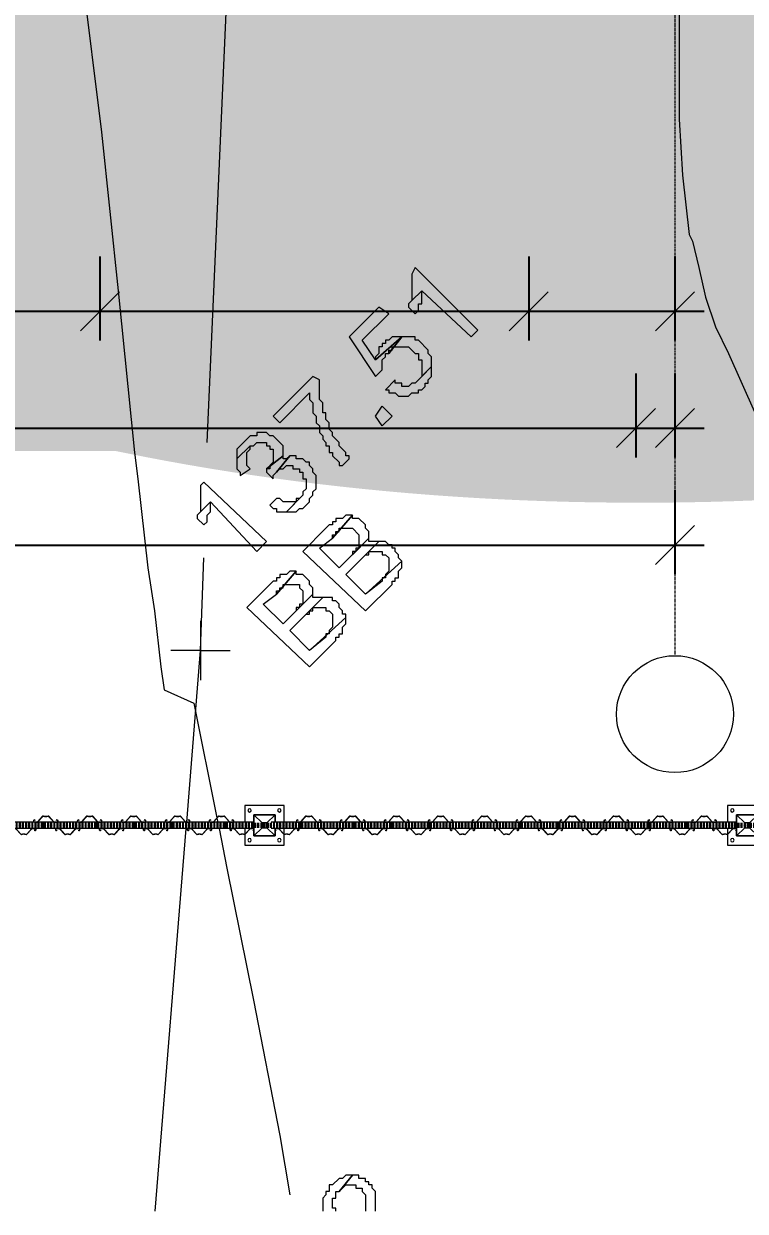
# Model space of a CAD drawing. Header units: millimetres. Extents: x -1971 to 39113, y -25802 to 13528.
# Drawn here: x 32944 to 36645, y -12172 to -6079 of the extents above; entities that cross this region are included whole.
import ezdxf

# ---------------------------------------------------------------- set-up
doc = ezdxf.new("R2010")
doc.units = ezdxf.units.MM
doc.linetypes.add('Boundary', pattern=[15.999999999999998, 9.999999999999998, -3, 0, -3])
doc.linetypes.add('Grid Line', pattern=[22.224999999999994, 12.7, -3.174999999999999, 3.174999999999999, -3.174999999999999])
for name, color, linetype, lineweight in [('2 Hoop survey', 8, 'Continuous', 9), ('A-ANNO-DIMS', 211, 'Continuous', 9), ('A-FLOR-HRAL', 11, 'Continuous', 9), ('C-PROP-LINE', 91, 'Boundary', 70), ('S-GRID', 1, 'Continuous', 9), ('S-GRID-IDEN', 1, 'Continuous', 9), ('默认', 18, 'Continuous', 9)]:
    doc.layers.add(name, color=color, linetype=linetype, lineweight=lineweight)
doc.styles.add('Avenir_1', font='', dxfattribs={"width": 0.8, "height": 200})
doc.styles.get('Avenir_1').set_extended_font_data('Avenir')
doc.dimstyles.new('OJID-2_0mm_Diagonal_Tick', dxfattribs={"dimscale": 304.8, "dimtxt": 282.4994288325337, "dimasz": 0.6561679790026247, "dimexe": 0.4921259842519685, "dimexo": 0.0625, "dimgap": 0.1640419947506562, "dimtad": 1, "dimdsep": 46, "dimtxsty": 'Avenir_1', "dimblk1": 'OBLIQUE', "dimblk2": 'OBLIQUE', "dimsah": 1, "dimcen": 0.09, "dimdle": 0.4921259842519685, "dimazin": 3, "dimtfac": 1, "dimtdec": 4, "dimtix": 1, "dimtmove": 0, "dimatfit": 3, "dimtvp": 1, "dimtolj": 1})

# ---------------------------------------------------------------- blocks, each defined once
blk = doc.blocks.new('2 Hoop survey-1260670-Ground Floor')
at = {"layer": '默认', "color": 9}
for p, q in [((82314.5718897346, 1961.45945080348), (82437.80138929836, 4767.300363947765)), ((82280.70707789224, 1047.109531060309), (82280.70707789224, 742.326224479255)), ((82280.70707789224, 894.71787776979), (82128.31542460172, 894.71787776979)), ((82280.70707789224, 894.71787776979), (82433.09873118276, 894.71787776979)), ((82364.78202633176, 34.10058162184441), (82368.96706986663, 13.17536394750911)), ((82047.7374989341, -1983.141627007344), (82206.77387439235, -18.57463605249667))]:
    blk.add_line(p, q, dxfattribs=at)
at = {"layer": '默认', "color": 9, "flags": 128}
for points in [[(84735.9059364619, 4382.7934975308), (84735.9059364619, 3925.618537659211), (84735.9059364619, 3773.226884368658), (84735.9059364619, 3620.83523107814), (84752.83834238313, 3332.984330418254), (84769.77074830426, 3180.592677127719), (84786.70315422543, 3028.201023837184), (84803.63556014658, 2994.336211994845), (84837.50037198896, 2858.876964625494), (84871.36518383128, 2706.485311334959), (84922.16240159479, 2554.093658044436), (84989.89202527946, 2418.634410675073), (85193.08089633351, 1961.45945080348), (85328.54014370285, 1639.743738301259), (85480.9317969934, 1318.02802579903), (85633.32345028395, 979.3799073756207), (85701.05307396861, 843.9206600062527), (85768.78269765328, 691.5290067157348), (85785.71510357445, 403.6781060558487), (85785.71510357445, 268.218858686485), (85823.97162778531, 13.17536394749611)], [(81621.84090496934, 4767.300363947765), (81671.14046473015, 4365.861091609615), (81772.73490025717, 3553.105607393458), (81857.39692986301, 2740.350123177298), (81942.05895946886, 1910.66223303997), (81958.99136539006, 1775.202985670619), (81975.92377131122, 1622.811332380088), (81992.85617723237, 1470.419679089548), (82009.78858315355, 1318.02802579903), (82043.65339499588, 1097.906748823813), (82077.51820683824, 810.055848163914), (82094.4506127594, 691.5290067157348), (82246.84226604993, 623.7993830310486), (82364.58765233295, 35.07245161589319)], [(82209.41241605903, 14.01911394752786), (82280.70707789226, 894.7178777697803), (82297.63948381344, 1368.825243562527)], [(82375.31706986664, -18.57463605249667), (82416.16632526161, -222.8209130274467), (82551.62557263099, -900.1171498742394), (82687.08482000035, -1594.345792642212), (82737.88203776386, -1899.129099223274)], [(82974.93572066023, -1983.141627007344), (82974.93572066023, -1966.858722907948), (82958.00331473906, -1966.858722907948), (82958.00331473906, -1916.061505144446), (82974.93572066023, -1916.061505144446), (82974.93572066023, -1882.196693302103), (82991.86812658141, -1882.196693302103), (83059.5977502661, -1797.534663696245), (83025.73293842377, -1797.534663696245), (83008.80053250259, -1814.467069617412), (82991.86812658141, -1814.467069617412), (82958.0033147391, -1848.331881459742)], [(83059.5977502661, -1797.534663696267), (82991.86812658141, -1882.196693302124), (83025.73293842377, -1848.331881459773), (83076.53015618726, -1848.331881459773), (83076.53015618726, -1865.264287380962), (83110.39496802958, -1865.264287380962), (83110.39496802958, -1882.196693302129), (83127.32737395079, -1899.129099223292), (83127.32737395079, -1983.141627007344)], [(83178.12459171425, -1983.141627007344), (83178.12459171425, -1882.196693302129), (83161.1921857931, -1865.264287380962), (83161.1921857931, -1848.33188145979), (83144.25977987195, -1848.33188145979), (83144.25977987195, -1831.399475538619), (83127.32737395079, -1831.399475538619), (83127.32737395079, -1814.467069617447), (83093.4625621084, -1814.467069617447), (83093.4625621084, -1797.534663696275), (83059.5977502661, -1797.534663696275)], [(82958.00331473906, -1848.33188145976), (82941.07090881791, -1848.33188145976), (82941.07090881791, -1882.196693302103), (82924.13850289672, -1882.196693302103), (82924.13850289672, -1899.129099223274), (82907.20609697555, -1916.061505144437), (82907.20609697555, -1983.141627007344)]]:
    blk.add_lwpolyline(points, dxfattribs=at)
at = {"layer": '默认', "color": 9}
for points in [[(83381.31346276827, 2858.8769646255), (83364.38105684711, 2825.01215278316), (83364.38105684711, 2689.552905413826), (83415.1782746106, 2740.350123177323), (83669.16436342816, 2503.296440280934), (83703.0291752705, 2537.161252123276)], [(83364.38105684707, 2689.552905413773), (83347.44865092589, 2672.620499492586), (83347.44865092589, 2655.688093571449), (83381.31346276827, 2621.823281729122), (83398.24586868944, 2638.755687650261), (83398.24586868944, 2672.620499492603), (83415.17827461059, 2672.620499492603), (83415.17827461059, 2740.350123177284)], [(83195.05699763539, 2655.688093571465), (83042.66534434486, 2503.296440280912), (83178.12459171427, 2300.107569226897), (83211.98940355655, 2333.972381069207), (83211.98940355655, 2384.769598832734), (83228.92180947776, 2401.702004753921), (83228.92180947776, 2418.634410675075), (83245.85421539891, 2418.634410675075), (83313.58383908359, 2503.296440280928), (83178.12459171424, 2384.769598832734), (83110.39496802956, 2486.364034359759), (83245.85421539894, 2621.823281729122)], [(83228.92180947775, 2469.431628438593), (83211.98940355657, 2469.431628438593), (83211.98940355657, 2452.499222517423), (83195.0569976354, 2452.499222517423), (83195.0569976354, 2418.63441067508), (83178.12459171427, 2401.702004753926), (83178.12459171427, 2384.76959883274), (83313.5838390836, 2503.296440280918), (83262.78662132009, 2503.296440280918), (83245.85421539894, 2486.364034359764), (83228.92180947775, 2486.364034359764)], [(83313.5838390836, 2503.296440280934), (83245.85421539894, 2418.634410675098), (83245.85421539894, 2435.566816596252), (83262.78662132009, 2435.566816596252), (83262.78662132009, 2452.499222517423), (83347.44865092594, 2452.499222517423), (83381.3134627683, 2418.634410675098), (83398.24586868945, 2418.634410675098), (83398.24586868945, 2384.76959883274), (83415.17827461065, 2384.76959883274), (83415.17827461065, 2300.107569226886), (83465.97549237416, 2350.904786990399), (83465.97549237416, 2401.70200475391), (83449.04308645296, 2418.63441067508), (83449.04308645296, 2435.566816596252), (83398.24586868947, 2486.364034359764), (83381.31346276827, 2486.364034359764), (83381.31346276827, 2503.296440280918)], [(83279.71902724126, 2283.175163305725), (83228.92180947775, 2232.37794554223), (83245.85421539894, 2232.37794554223), (83245.85421539894, 2215.445539621041), (83279.71902724126, 2215.445539621041), (83296.65143316242, 2198.513133699904), (83347.44865092594, 2198.513133699904), (83364.38105684714, 2215.44553962106), (83398.24586868945, 2215.44553962106), (83398.24586868945, 2232.37794554223), (83415.17827461065, 2232.37794554223), (83432.11068053181, 2249.3103514634), (83432.11068053181, 2266.242757384571), (83449.04308645296, 2266.242757384571), (83449.04308645296, 2283.175163305725), (83465.97549237416, 2300.107569226911), (83465.97549237416, 2350.904786990408), (83381.31346276832, 2266.242757384571), (83364.38105684711, 2266.242757384571), (83347.44865092591, 2249.310351463384), (83313.5838390836, 2249.310351463384), (83313.5838390836, 2266.242757384571), (83279.71902724126, 2266.242757384571)], [(82856.40887921202, 2300.107569226913), (82653.220008158, 2096.918698172884), (82687.08482000031, 2063.053886330556), (82839.47647329084, 2215.445539621045), (82839.47647329084, 2181.580727778703), (82856.40887921202, 2164.648321857565), (82856.40887921202, 2113.851104094021), (82873.34128513318, 2096.918698172865), (82873.34128513318, 2063.053886330525), (82890.27369105435, 2046.121480409354), (82890.27369105435, 2012.256668567014), (82907.20609697553, 1995.324262645841), (82907.20609697553, 1978.391856724671), (82924.13850289669, 1961.459450803517), (82924.13850289669, 1944.527044882331), (82941.07090881784, 1944.527044882331), (82941.07090881784, 1910.66223303999), (82958.00331473902, 1910.66223303999), (82958.00331473902, 1893.729827118817), (82991.86812658138, 1859.865015276493), (82991.86812658138, 1842.932609355323), (83008.80053250253, 1842.932609355323), (83042.66534434487, 1876.797421197647), (83042.66534434487, 1893.729827118817), (83025.7329384237, 1893.729827118817), (83025.7329384237, 1910.66223303999), (82991.86812658138, 1944.527044882347), (82991.86812658138, 1961.459450803501), (82958.00331473902, 1995.324262645841), (82958.00331473902, 2012.256668567014), (82941.07090881787, 2029.189074488184), (82941.07090881787, 2063.053886330525), (82924.13850289669, 2079.986292251679), (82924.13850289669, 2113.851104094021), (82907.20609697553, 2113.851104094021), (82907.20609697553, 2164.648321857549), (82890.27369105435, 2181.580727778703), (82890.27369105435, 2283.175163305727)], [(83211.9894035566, 2046.121480409358), (83178.12459171425, 2096.918698172869), (83211.98940355661, 2147.715915936382), (83262.78662132009, 2096.918698172869)], [(82500.82835486747, 1961.459450803506), (82466.96354302511, 1927.594638961149), (82466.96354302511, 1876.797421197638), (82534.69316670983, 1944.527044882336), (82551.62557263096, 1944.527044882336), (82568.55797855214, 1961.459450803506), (82619.35519631565, 1961.459450803506), (82619.35519631565, 1944.527044882319), (82636.28760223681, 1944.527044882319), (82636.28760223681, 1927.594638961149), (82653.22000815798, 1927.594638961149), (82653.22000815798, 1859.865015276468), (82636.28760223681, 1842.932609355312), (82636.28760223681, 1826.000203434127), (82619.35519631565, 1826.000203434127), (82704.0172259215, 1893.729827118808), (82704.0172259215, 1944.527044882319), (82653.220008158, 1995.32426264583), (82636.28760223681, 1995.32426264583), (82619.35519631565, 2012.256668567003), (82568.55797855213, 2012.256668567003), (82568.55797855213, 1995.32426264583), (82534.6931667098, 1995.32426264583)], [(82466.96354302511, 1876.797421197638), (82466.96354302511, 1826.000203434127), (82483.89594894629, 1809.067797512987), (82483.89594894629, 1792.135391591784), (82534.6931667098, 1826.000203434127), (82517.7607607886, 1842.932609355312), (82517.7607607886, 1910.662233039979), (82534.6931667098, 1927.594638961165), (82534.6931667098, 1944.527044882319)], [(82619.35519631565, 1809.067797513018), (82653.22000815801, 1775.202985670663), (82653.22000815801, 1792.135391591799), (82670.15241407913, 1809.067797512987), (82737.88203776383, 1893.729827118857), (82720.94963184267, 1876.797421197669), (82704.0172259215, 1876.797421197669), (82704.0172259215, 1893.729827118823), (82619.35519631565, 1826.000203434141)], [(82737.88203776383, 1893.729827118816), (82670.15241407914, 1809.067797512947), (82687.08482000035, 1826.000203434101), (82704.01722592147, 1826.000203434101), (82720.94963184265, 1842.932609355274), (82754.814443685, 1842.932609355274), (82754.814443685, 1826.000203434101), (82788.67925552733, 1826.000203434101), (82788.67925552733, 1809.067797512947), (82805.6116614485, 1809.067797512947), (82805.6116614485, 1775.202985670607), (82822.54406736967, 1775.202985670607), (82822.54406736967, 1724.405767907077), (82805.61166144852, 1707.473361985942), (82805.61166144852, 1690.540956064737), (82720.94963184262, 1605.878926458949), (82771.74684960615, 1605.878926458949), (82788.67925552733, 1622.811332380072), (82805.6116614485, 1622.811332380072), (82839.47647329082, 1656.676144222412), (82839.47647329082, 1673.608550143583), (82856.40887921202, 1690.540956064753), (82856.40887921202, 1707.473361985924), (82873.34128513318, 1724.405767907077), (82873.34128513318, 1792.135391591761), (82856.40887921199, 1809.067797512931), (82856.40887921199, 1826.000203434101), (82839.47647329082, 1842.932609355274), (82839.47647329082, 1859.865015276444), (82822.54406736967, 1859.865015276444), (82805.61166144852, 1876.797421197631), (82771.74684960615, 1876.797421197631), (82771.74684960615, 1893.729827118785)], [(82297.63948381343, 1758.270579749464), (82280.70707789226, 1741.33817382831), (82280.70707789226, 1605.878926458931), (82331.50429565574, 1656.676144222425), (82568.55797855215, 1402.690055404883), (82619.35519631565, 1453.487273168394)], [(82280.70707789224, 1605.878926458934), (82263.77467197108, 1588.946520537764), (82263.77467197108, 1572.014114616577), (82297.63948381343, 1538.149302774253), (82314.5718897346, 1555.081708695423), (82314.5718897346, 1588.946520537747), (82331.50429565576, 1605.87892645892), (82331.50429565576, 1656.676144222414)], [(82670.15241407917, 1673.608550143621), (82636.28760223681, 1639.74373830128), (82653.220008158, 1622.81133238011), (82670.15241407914, 1622.81133238011), (82670.15241407914, 1605.878926458925), (82720.94963184267, 1605.878926458925), (82788.67925552737, 1673.608550143621), (82771.74684960616, 1673.608550143621), (82771.74684960616, 1656.67614422242), (82704.0172259215, 1656.67614422242), (82687.08482000031, 1673.60855014359)], [(82924.13850289668, 1521.216896853061), (82805.61166144848, 1402.690055404883), (83127.32737395074, 1097.906748823827), (83262.78662132006, 1233.365996193161), (83262.78662132006, 1250.298402114362), (83279.71902724126, 1250.298402114362), (83279.71902724126, 1267.230808035516), (83296.65143316242, 1267.230808035516), (83296.65143316242, 1301.095619877859), (83313.58383908359, 1318.028025799029), (83313.58383908359, 1351.892837641386), (83127.32737395074, 1182.568778429681), (83025.73293842371, 1284.163213956705), (83195.05699763542, 1453.48727316841), (83144.2597798719, 1453.48727316841), (83144.2597798719, 1470.419679089564), (82991.86812658138, 1318.028025799045), (82890.27369105435, 1419.622461326069), (82958.00331473903, 1470.419679089564), (83059.59775026605, 1588.946520537758), (83025.73293842371, 1588.946520537758), (83008.80053250256, 1572.014114616588), (82974.9357206602, 1572.014114616588), (82974.9357206602, 1555.081708695418), (82958.00331473903, 1555.081708695418), (82958.00331473903, 1538.149302774247), (82941.07090881786, 1538.149302774247)], [(83059.59775026605, 1588.946520537753), (82958.00331473903, 1470.419679089558), (82958.00331473903, 1487.352085010729), (82974.9357206602, 1487.352085010729), (82974.9357206602, 1504.284490931901), (82991.86812658138, 1504.284490931901), (82991.86812658138, 1521.216896853071), (83059.59775026605, 1521.216896853071), (83093.46256210841, 1487.352085010729), (83093.46256210841, 1419.622461326064), (83076.53015618723, 1419.622461326064), (83076.53015618723, 1402.690055404877), (83059.59775026605, 1402.690055404877), (83059.59775026605, 1385.757649483723), (83144.2597798719, 1470.419679089575), (83144.2597798719, 1504.284490931901), (83127.32737395074, 1521.216896853088), (83127.32737395074, 1538.149302774242), (83093.4625621084, 1572.014114616583), (83059.59775026605, 1572.014114616583)], [(83195.05699763539, 1453.487273168372), (83127.32737395071, 1385.757649483705), (83144.2597798719, 1385.757649483705), (83144.2597798719, 1402.690055404877), (83211.98940355657, 1402.690055404877), (83211.98940355657, 1385.757649483723), (83228.92180947775, 1385.757649483723), (83245.85421539894, 1368.825243562535), (83245.85421539894, 1301.095619877853), (83228.92180947776, 1284.163213956715), (83228.92180947776, 1267.230808035511), (83211.98940355657, 1267.230808035511), (83211.98940355657, 1250.298402114357), (83127.32737395074, 1182.568778429692), (83313.58383908361, 1351.892837641381), (83296.65143316242, 1368.825243562535), (83296.65143316242, 1385.757649483723), (83279.71902724128, 1402.690055404893), (83279.71902724128, 1419.622461326064), (83262.78662132009, 1419.622461326064), (83262.78662132009, 1436.554867247218), (83245.85421539894, 1436.554867247218), (83228.92180947776, 1453.487273168404)], [(82636.2876022368, 1233.36599619315), (82517.76076078859, 1114.839154744956), (82839.47647329082, 810.0558481639), (82974.93572066017, 945.5150955332647), (82974.93572066017, 962.4475014544514), (82991.86812658138, 962.4475014544514), (82991.86812658138, 979.3799073756054), (83008.80053250253, 979.3799073756054), (83008.80053250253, 1013.244719217948), (83025.73293842372, 1030.177125139118), (83025.73293842372, 1064.041936981459), (82839.47647329082, 894.71787776977), (82737.88203776382, 996.312313296794), (82907.20609697553, 1165.636372508483), (82856.40887921199, 1165.636372508483), (82856.40887921199, 1182.568778429653), (82704.01722592147, 1030.177125139118), (82602.42279039446, 1131.771560666157), (82670.15241407913, 1182.568778429653), (82771.74684960613, 1301.095619877848), (82737.88203776382, 1301.095619877848), (82720.94963184267, 1284.163213956675), (82687.08482000031, 1284.163213956675), (82687.08482000031, 1267.230808035491), (82670.15241407913, 1267.230808035491), (82670.15241407913, 1250.298402114335), (82653.22000815796, 1250.298402114335)], [(82771.74684960616, 1301.095619877869), (82670.15241407914, 1182.568778429692), (82670.15241407914, 1199.501184350846), (82687.08482000031, 1199.501184350846), (82687.08482000031, 1216.433590272016), (82704.0172259215, 1216.433590272016), (82704.0172259215, 1233.36599619317), (82788.67925552733, 1233.36599619317), (82788.67925552733, 1216.433590272016), (82805.61166144852, 1199.501184350862), (82805.61166144852, 1131.771560666162), (82788.67925552733, 1131.771560666162), (82788.67925552733, 1114.839154744992), (82771.74684960616, 1114.839154744992), (82771.74684960616, 1097.906748823822), (82856.40887921202, 1182.568778429692), (82856.40887921202, 1216.433590272016), (82839.47647329084, 1233.36599619317), (82839.47647329084, 1250.298402114357), (82805.6116614485, 1284.163213956681), (82771.74684960616, 1284.163213956681)], [(82907.20609697553, 1165.636372508503), (82822.54406736969, 1080.974342902668), (82839.47647329084, 1080.974342902668), (82839.47647329084, 1097.906748823822), (82856.40887921202, 1097.906748823822), (82856.40887921202, 1114.839154744992), (82924.13850289669, 1114.839154744992), (82924.13850289669, 1097.906748823822), (82941.07090881787, 1097.906748823822), (82958.00331473906, 1080.974342902668), (82958.00331473906, 1013.244719217968), (82941.07090881787, 996.3123132968303), (82941.07090881787, 979.3799073756273), (82924.13850289669, 979.3799073756273), (82924.13850289669, 962.4475014544732), (82839.47647329082, 894.7178777697754), (83025.73293842372, 1064.041936981464), (83025.73293842372, 1080.974342902651), (83008.80053250254, 1080.974342902651), (83008.80053250254, 1097.906748823822), (82991.86812658138, 1114.839154744992), (82991.86812658138, 1131.771560666162), (82974.93572066023, 1148.703966587333), (82958.00331473903, 1148.703966587333), (82958.00331473903, 1165.636372508503)]]:
    blk.add_lwpolyline(points, close=True, dxfattribs=at)
blk = doc.blocks.new('栏杆扶手 - Right Side-V6-Ground Floor')
at = {"layer": 'A-FLOR-HRAL'}
for p, q in [((14.28863871473044, 41.42095653478577), (-14.41546126376533, 15.7140520487531)), ((-13.91361901101159, 15.09907772745906), (14.81813363031123, 40.82962397147305)), ((6.245427855770975, 53.83422618456255), (6.806700561797228, 54.39549889058876)), ((15.08124999999973, 57.84850000000052), (15.08124999999973, 43.19481633661879)), ((15.87499999999984, 43.19481633661878), (15.87499999999984, 57.84850000000052)), ((-14.41546126376955, -15.71405204875008), (14.28863871473075, -41.42095653478513)), ((14.81813363031169, -40.82962397147217), (-13.91361901101545, -15.09907772745634)), ((6.806700561797881, -54.39549889058811), (6.245427855771664, -53.83422618456185)), ((15.08125000000038, -43.19481633661797), (15.08125000000038, -57.84849999999975)), ((15.87500000000046, -57.84849999999975), (15.87500000000046, -43.19481633661798))]:
    blk.add_line(p, q, dxfattribs=at)
for centre, radius, start, end in [((10.22349999999976, 57.84850000000048), 5.651499999999976, 359.9999999999996, 225.2595218971921), ((10.22349999999976, 57.84850000000048), 4.857749999999974, 6.704519569386375e-13, 225.3019278009093), ((-11.90625000000014, 12.63918044228032), 3.968749999999824, 129.215743005456, 193.4870587838714), ((-64.60465898721104, 4.448531709029887e-13), 50.22415721151557, 346.5129412161314, 13.48705878386784), ((-11.90625000000014, 12.63918044228032), 3.174999999999822, 129.2157430054417, 193.4870587838738), ((-64.60465898721104, 4.448531709029887e-13), 51.01790721151556, 346.5129412161306, 13.48705878386711), ((12.69999999999992, 43.19481633661878), 2.381249999999919, 311.8470848866533, 4.325554366790383e-13), ((12.69999999999992, 43.19481633661878), 3.174999999999925, 311.8458416048869, 0), ((-11.90624999999955, -12.63918044228075), 3.968750000000195, 166.5129412161303, 230.7842569944569), ((-11.90624999999955, -12.63918044228075), 3.175000000000197, 166.5129412161315, 230.7842569944617), ((10.22350000000049, -57.84849999999975), 5.651499999999976, 134.7404781028073, 359.999999999999), ((10.22350000000049, -57.84849999999975), 4.857749999999966, 134.6980721990925, 4.071109992273301e-13), ((12.70000000000046, -43.194816336618), 2.381249999999926, 6.838609960774292e-13, 48.15291511334912), ((12.70000000000046, -43.194816336618), 3.174999999999924, 6.361109362927034e-14, 48.15415839511418)]:
    blk.add_arc(centre, radius, start, end, dxfattribs=at)
blk = doc.blocks.new('栏杆扶手 - Left Side-1798714-Ground Floor')
at = {"layer": 'A-FLOR-HRAL'}
for p, q in [((-15.87499999999996, 57.84850000000015), (-15.87499999999996, 43.19481633661839)), ((-15.08124999999998, 43.19481633661835), (-15.08124999999998, 57.84850000000015)), ((-14.8181336303113, 40.82962397147259), (13.91361901101565, 15.09907772745659)), ((14.41546126376977, 15.71405204875031), (-14.28863871473036, 41.42095653478553)), ((-6.806700561797406, 54.39549889058846), (-6.245427855771193, 53.8342261845622)), ((-15.87499999999998, -43.19481633661835), (-15.87499999999998, -57.84850000000014)), ((-15.08124999999996, -57.84850000000011), (-15.08124999999996, -43.19481633661839)), ((13.91361901101583, -15.09907772745543), (-14.81813363031135, -40.82962397147266)), ((-14.28863871473058, -41.4209565347854), (14.41546126376536, -15.71405204875289)), ((-6.245427855771167, -53.8342261845622), (-6.80670056179743, -54.39549889058843))]:
    blk.add_line(p, q, dxfattribs=at)
for centre, radius, start, end in [((-10.22349999999999, 57.84850000000013), 5.651499999999976, 314.7404781028065, 179.9999999999994), ((-10.22349999999999, 57.84850000000013), 4.857749999999971, 314.6980721990916, 180.0000000000004), ((-12.70000000000006, 43.19481633661839), 3.174999999999925, 179.9999999999999, 228.1541583951134), ((-12.70000000000006, 43.19481633661839), 2.381249999999925, 180.0000000000005, 228.1529151133485), ((64.60465898721118, 8.021785709647067e-13), 51.01790721151556, 166.512941216132, 193.4870587838678), ((11.90624999999977, 12.63918044228097), 3.175000000000197, 346.5129412161319, 50.78425699445906), ((64.60465898721118, 8.021785709647067e-13), 50.22415721151557, 166.5129412161327, 193.4870587838685), ((11.90624999999977, 12.63918044228097), 3.968750000000194, 346.5129412161309, 50.78425699445738), ((-12.70000000000006, -43.19481633661839), 3.174999999999924, 131.8458416048867, 179.9999999999993), ((-10.22349999999999, -57.84850000000011), 5.651499999999976, 179.9999999999999, 45.25952189719193), ((-12.70000000000006, -43.19481633661839), 2.381249999999921, 131.8470848866536, 180), ((-10.22349999999999, -57.84850000000011), 4.857749999999976, 180, 45.30192780090908), ((11.9062500000002, -12.63918044228009), 3.174999999999822, 309.2157430055389, 13.48705878386924), ((11.9062500000002, -12.63918044228009), 3.968749999999824, 309.2157430055375, 13.48705878386811)]:
    blk.add_arc(centre, radius, start, end, dxfattribs=at)
blk = doc.blocks.new('栏杆扶手 - Right Side-V7-Ground Floor')
at = {"layer": 'A-FLOR-HRAL'}
for p, q in [((14.28863871473044, 41.42095653478577), (-14.41546126376533, 15.7140520487531)), ((-13.91361901101159, 15.09907772745906), (14.81813363031123, 40.82962397147305)), ((6.245427855770975, 53.83422618456255), (6.806700561797228, 54.39549889058876)), ((15.08124999999973, 57.84850000000052), (15.08124999999973, 43.19481633661879)), ((15.87499999999984, 43.19481633661878), (15.87499999999984, 57.84850000000052)), ((-14.41546126376955, -15.71405204875008), (14.28863871473075, -41.42095653478513)), ((14.81813363031169, -40.82962397147217), (-13.91361901101545, -15.09907772745634)), ((6.806700561797881, -54.39549889058811), (6.245427855771664, -53.83422618456185)), ((15.08125000000038, -43.19481633661797), (15.08125000000038, -57.84849999999975)), ((15.87500000000046, -57.84849999999975), (15.87500000000046, -43.19481633661798))]:
    blk.add_line(p, q, dxfattribs=at)
for centre, radius, start, end in [((10.22349999999976, 57.84850000000048), 5.651499999999976, 359.9999999999996, 225.2595218971921), ((10.22349999999976, 57.84850000000048), 4.857749999999974, 6.704519569386375e-13, 225.3019278009093), ((-11.90625000000014, 12.63918044228032), 3.968749999999824, 129.215743005456, 193.4870587838714), ((-64.60465898721104, 4.448531709029887e-13), 50.22415721151557, 346.5129412161314, 13.48705878386784), ((-11.90625000000014, 12.63918044228032), 3.174999999999822, 129.2157430054417, 193.4870587838738), ((-64.60465898721104, 4.448531709029887e-13), 51.01790721151556, 346.5129412161306, 13.48705878386711), ((12.69999999999992, 43.19481633661878), 2.381249999999919, 311.8470848866533, 4.325554366790383e-13), ((12.69999999999992, 43.19481633661878), 3.174999999999925, 311.8458416048869, 0), ((-11.90624999999955, -12.63918044228075), 3.968750000000195, 166.5129412161303, 230.7842569944569), ((-11.90624999999955, -12.63918044228075), 3.175000000000197, 166.5129412161315, 230.7842569944617), ((10.22350000000049, -57.84849999999975), 5.651499999999976, 134.7404781028073, 205.1340786956796), ((10.22350000000049, -57.84849999999975), 4.857749999999974, 134.6980721990924, 205.1049246368759), ((12.70000000000046, -43.194816336618), 2.381249999999926, 6.838609960774292e-13, 48.15291511334912), ((10.22350000000049, -57.84849999999975), 4.857749999999966, 331.8372590248866, 4.071109992273301e-13), ((12.70000000000046, -43.194816336618), 3.174999999999924, 6.361109362927034e-14, 48.15415839511418), ((10.22350000000049, -57.84849999999975), 5.651499999999974, 345.9212798814244, 359.999999999999)]:
    blk.add_arc(centre, radius, start, end, dxfattribs=at)
blk = doc.blocks.new('栏杆扶手 - Surface-Mounted Center-1798717-Ground Floor')
at = {"layer": 'A-FLOR-HRAL'}
for p, q in [((-15.87500000000059, 101.6), (-101.6000000000001, 101.6)), ((-101.6000000000001, 101.6), (-101.6000000000001, -101.6)), ((101.6, 101.6), (15.87500000000472, 101.6)), ((101.6, -101.6), (101.6, 101.6)), ((-53.975, 53.97499999999771), (53.97499999999999, 53.97499999999771)), ((-53.975, 53.97499999999771), (-12.7, 12.69999999999778)), ((-53.97500000000007, -53.9750000000023), (-53.97500000000007, 53.97499999999769)), ((53.97499999999999, 53.97499999999798), (-53.97499999999999, 53.97499999999798)), ((-53.97499999999999, 53.97499999999798), (-53.97499999999999, -53.97500000000201)), ((12.7, 12.69999999999778), (-12.7, 12.69999999999778)), ((-12.7, 12.69999999999779), (-12.7, -12.70000000000221)), ((12.7, 12.69999999999778), (53.97499999999999, 53.97499999999771)), ((12.7, -12.70000000000221), (12.7, 12.69999999999779)), ((53.97499999999992, 53.97499999999771), (53.97499999999992, -53.97500000000229)), ((53.97499999999999, -53.97500000000201), (53.97499999999999, 53.97499999999798)), ((-53.97500000000007, -53.9750000000023), (-12.7, -12.70000000000221)), ((-15.87499999999676, -53.9750000000023), (-53.975, -53.9750000000023)), ((-53.97499999999999, -53.97500000000201), (-15.87499999999675, -53.97500000000201)), ((-12.7, -12.70000000000221), (12.7, -12.70000000000221)), ((53.97499999999999, -53.9750000000023), (12.7, -12.70000000000221)), ((53.97499999999999, -53.9750000000023), (15.87500000000522, -53.9750000000023)), ((15.87500000000523, -53.97500000000201), (53.97499999999999, -53.97500000000201)), ((-101.6000000000001, -101.6), (-15.87500000000057, -101.6)), ((15.87500000000472, -101.6), (101.6, -101.6))]:
    blk.add_line(p, q, dxfattribs=at)
for centre, radius, start, end in [((-76.20000000000002, 76.2), 8.731249999999987, 7.887775610029521e-13, 180.0000000000002), ((-76.20000000000002, 76.2), 8.731249999999996, 180.0000000000002, 5.088887490341627e-14), ((76.20000000000002, 76.2), 8.731249999999987, 7.887775610029521e-13, 180.0000000000002), ((76.20000000000002, 76.2), 8.731249999999996, 180.0000000000002, 5.088887490341627e-14), ((-76.20000000000002, -76.2), 8.731249999999989, 6.551942643814845e-13, 180.0000000000003), ((-76.20000000000002, -76.2), 8.731249999999985, 180.0000000000002, 5.088887490341627e-14), ((76.20000000000002, -76.2), 8.731249999999996, 6.043053894780682e-13, 180.0000000000002), ((76.20000000000002, -76.2), 8.731249999999985, 180.0000000000002, 5.088887490341627e-14)]:
    blk.add_arc(centre, radius, start, end, dxfattribs=at)
blk = doc.blocks.new('栏杆扶手 - Right Side-V9-Ground Floor')
at = {"layer": 'A-FLOR-HRAL'}
for p, q in [((14.28863871473044, 41.42095653478577), (-14.41546126376533, 15.7140520487531)), ((-13.91361901101159, 15.09907772745906), (14.81813363031123, 40.82962397147305)), ((6.245427855770975, 53.83422618456255), (6.806700561797228, 54.39549889058876)), ((15.08124999999973, 57.84850000000052), (15.08124999999973, 43.19481633661879)), ((15.87499999999984, 43.19481633661878), (15.87499999999984, 57.84850000000052)), ((-14.41546126376955, -15.71405204875008), (14.28863871473075, -41.42095653478513)), ((14.81813363031169, -40.82962397147217), (-13.91361901101545, -15.09907772745634)), ((6.806700561797881, -54.39549889058811), (6.245427855771664, -53.83422618456185)), ((15.08125000000038, -43.19481633661797), (15.08125000000038, -57.84849999999975)), ((15.87500000000046, -57.84849999999975), (15.87500000000046, -43.19481633661798))]:
    blk.add_line(p, q, dxfattribs=at)
for centre, radius, start, end in [((-11.90625000000014, 12.63918044228032), 3.968749999999824, 129.215743005456, 193.4870587838714), ((-64.60465898721104, 4.448531709029887e-13), 50.22415721151557, 346.5129412161314, 13.48705878386784), ((-11.90625000000014, 12.63918044228032), 3.174999999999822, 129.2157430054417, 193.4870587838738), ((-64.60465898721104, 4.448531709029887e-13), 51.01790721151556, 346.5129412161306, 13.48705878386711), ((10.22349999999976, 57.84850000000048), 5.651499999999976, 154.8659213043198, 225.2595218971921), ((10.22349999999976, 57.84850000000048), 4.857749999999974, 146.5277217903357, 225.3019278009093), ((12.69999999999992, 43.19481633661878), 2.381249999999919, 311.8470848866533, 4.325554366790383e-13), ((10.22349999999976, 57.84850000000048), 4.857749999999974, 6.704519569386378e-13, 28.16274097511436), ((12.69999999999992, 43.19481633661878), 3.174999999999925, 311.8458416048869, 0), ((10.22349999999976, 57.84850000000048), 5.651499999999976, 359.9999999999996, 14.07872011857448), ((-11.90624999999955, -12.63918044228075), 3.968750000000195, 166.5129412161303, 230.7842569944569), ((-11.90624999999955, -12.63918044228075), 3.175000000000197, 166.5129412161315, 230.7842569944617), ((10.22350000000049, -57.84849999999975), 5.651499999999976, 134.7404781028073, 359.999999999999), ((10.22350000000049, -57.84849999999975), 4.857749999999966, 134.6980721990925, 4.071109992273301e-13), ((12.70000000000046, -43.194816336618), 2.381249999999926, 6.838609960774292e-13, 48.15291511334912), ((12.70000000000046, -43.194816336618), 3.174999999999924, 6.361109362927034e-14, 48.15415839511418)]:
    blk.add_arc(centre, radius, start, end, dxfattribs=at)
blk = doc.blocks.new('栏杆扶手 - 栏杆扶手-2236474-Ground Floor')
at = {"layer": 'A-FLOR-HRAL'}
for p, q in [((33908.83505530819, -10175.76140618821), (31740.73790395131, -10175.7614061882)), ((33908.83505530819, -10207.51140618821), (31740.73790395129, -10207.5114061882)), ((33908.83505530819, -10207.51140618821), (33908.83505530819, -10175.76140618821)), ((34015.72031852535, -10175.76140618821), (33908.83505530819, -10175.76140618821)), ((34015.72031852535, -10207.51140618821), (33908.83505530819, -10207.51140618821)), ((34015.72031852535, -10207.51140618821), (34015.72031852535, -10175.76140618821)), ((34124.56461388055, -10175.76140618821), (34015.72031852535, -10175.76140618821)), ((34124.56461388055, -10207.51140618821), (34015.72031852535, -10207.51140618821)), ((36600.86461388055, -10175.76140618822), (34212.8403237256, -10175.76140618821)), ((36600.86461388055, -10207.51140618822), (34212.84032372559, -10207.51140618821))]:
    blk.add_line(p, q, dxfattribs=at)
at = {"rotation": 89.99999999999982}
for name, p in [('栏杆扶手 - Surface-Mounted Center-1798717-Ground Floor', (34178.53961388054, -10191.6364061882)), ('栏杆扶手 - Surface-Mounted Center-1798717-Ground Floor', (36654.83961388054, -10191.63640618821)), ('栏杆扶手 - Left Side-1798714-Ground Floor', (33056.23961388054, -10159.83640618819)), ('栏杆扶手 - Left Side-1798714-Ground Floor', (33281.63961388054, -10159.83640618819)), ('栏杆扶手 - Left Side-1798714-Ground Floor', (33507.03961388054, -10159.8364061882)), ('栏杆扶手 - Left Side-1798714-Ground Floor', (33732.43961388055, -10159.8364061882)), ('栏杆扶手 - Left Side-1798714-Ground Floor', (33957.83961388054, -10159.8364061882)), ('栏杆扶手 - Left Side-1798714-Ground Floor', (34405.53961388054, -10159.8364061882)), ('栏杆扶手 - Left Side-1798714-Ground Floor', (34630.93961388055, -10159.8364061882)), ('栏杆扶手 - Left Side-1798714-Ground Floor', (34856.33961388055, -10159.8364061882)), ('栏杆扶手 - Left Side-1798714-Ground Floor', (35081.73961388054, -10159.8364061882)), ('栏杆扶手 - Left Side-1798714-Ground Floor', (35307.13961388054, -10159.8364061882)), ('栏杆扶手 - Left Side-1798714-Ground Floor', (35532.53961388054, -10159.8364061882)), ('栏杆扶手 - Left Side-1798714-Ground Floor', (35757.93961388055, -10159.8364061882)), ('栏杆扶手 - Left Side-1798714-Ground Floor', (35983.33961388054, -10159.8364061882)), ('栏杆扶手 - Left Side-1798714-Ground Floor', (36208.73961388054, -10159.83640618821)), ('栏杆扶手 - Left Side-1798714-Ground Floor', (36434.13961388054, -10159.83640618821)), ('栏杆扶手 - Right Side-V6-Ground Floor', (32943.53961388054, -10223.43640618819)), ('栏杆扶手 - Right Side-V6-Ground Floor', (33168.93961388054, -10223.43640618819)), ('栏杆扶手 - Right Side-V6-Ground Floor', (33394.33961388054, -10223.43640618819)), ('栏杆扶手 - Right Side-V6-Ground Floor', (33619.73961388054, -10223.4364061882)), ('栏杆扶手 - Right Side-V6-Ground Floor', (33845.13961388054, -10223.4364061882)), ('栏杆扶手 - Right Side-V7-Ground Floor', (34064.23961388053, -10223.4364061882)), ('栏杆扶手 - Right Side-V9-Ground Floor', (34292.83961388054, -10223.4364061882)), ('栏杆扶手 - Right Side-V6-Ground Floor', (34518.23961388054, -10223.4364061882)), ('栏杆扶手 - Right Side-V6-Ground Floor', (34743.63961388054, -10223.4364061882)), ('栏杆扶手 - Right Side-V6-Ground Floor', (34969.03961388054, -10223.4364061882)), ('栏杆扶手 - Right Side-V6-Ground Floor', (35194.43961388054, -10223.4364061882)), ('栏杆扶手 - Right Side-V6-Ground Floor', (35419.83961388055, -10223.4364061882)), ('栏杆扶手 - Right Side-V6-Ground Floor', (35645.23961388054, -10223.4364061882)), ('栏杆扶手 - Right Side-V6-Ground Floor', (35870.63961388054, -10223.4364061882)), ('栏杆扶手 - Right Side-V6-Ground Floor', (36096.03961388054, -10223.4364061882)), ('栏杆扶手 - Right Side-V6-Ground Floor', (36321.43961388054, -10223.4364061882)), ('栏杆扶手 - Right Side-V7-Ground Floor', (36540.53961388054, -10223.4364061882))]:
    blk.add_blockref(name, p, dxfattribs=at)
blk = doc.blocks.new('Family - ___-1140397-Ground Floor')
at = {"layer": 'C-PROP-LINE'}
blk.add_line((-1970.505293481085, -10191.63640618797), (39038.01713604005, -10191.63640618797), dxfattribs=at)
blk = doc.blocks.new('_Oblique')
at = {"color": 0, "linetype": 'ByBlock', "lineweight": -2}
blk.add_line((-0.5, -0.5), (0.5, 0.5), dxfattribs=at)
blk = doc.blocks.new('轴网 - Annotation - Grid Head _Circle 6mm_-283740-Ground Floor')
at = {"layer": 'S-GRID-IDEN'}
blk.add_circle((0, 0), 3.000000000000003, dxfattribs=at)

msp = doc.modelspace()

# ---------------------------------------------------------------- linework, layer by layer
at = {"layer": 'S-GRID', "linetype": 'Grid Line'}
msp.add_line((36284.03961388058, 10903.8401390287), (36284.03961388055, -9321.464805445177), dxfattribs=at)

# ---------------------------------------------------------------- block references
at = {"layer": '2 Hoop survey', "color": 9}
msp.add_blockref('2 Hoop survey-1260670-Ground Floor', (-48430.02383250731, -10188.93677013573), dxfattribs=at)
at = {"layer": 'A-FLOR-HRAL'}
msp.add_blockref('栏杆扶手 - 栏杆扶手-2236474-Ground Floor', (0, 0), dxfattribs=at)
at = {"layer": 'C-PROP-LINE'}
msp.add_blockref('Family - ___-1140397-Ground Floor', (0, 0), dxfattribs=at)
at = {"layer": 'S-GRID-IDEN', "xscale": 99.99999999999993, "yscale": 99.99999999999993, "zscale": 99.99999999999993, "rotation": 180}
msp.add_blockref('轴网 - Annotation - Grid Head _Circle 6mm_-283740-Ground Floor', (36284.03961388052, -9621.464805445172), dxfattribs=at)

# ---------------------------------------------------------------- dimensions: what is measured, and where the dimension line sits
at = {"layer": 'A-ANNO-DIMS'}
for base, p1, p2, override in [((33334.03961388054, -7553.865836976389), (32634.18952957956, -7253.865836976389), (33334.03961388054, -7253.865836976389), {"dimfxl": 699.8500843009824}), ((35534.03961388054, -7553.865836976389), (33334.03961388054, -7253.865836976389), (35534.03961388054, -7253.865836976389), {"dimfxl": 2200}), ((36284.03961388055, -7553.865836976389), (35534.03961388054, -7253.865836976389), (36284.03961388055, -7253.865836976389), {"dimfxl": 750.0000000000073}), ((36284.03961388056, -8153.865836976389), (36084.03961388055, -7853.865836976389), (36284.03961388056, -7853.865836976389), {"dimfxl": 200.0000000000073}), ((36284.03961388056, -8753.865836976389), (10134.03961388061, -8453.865836976389), (36284.03961388056, -8453.865836976389), {"dimfxl": 26149.99999999995})]:
    msp.add_linear_dim(base=base, p1=p1, p2=p2, dimstyle='OJID-2_0mm_Diagonal_Tick', override=override, dxfattribs=at).render()
msp.add_linear_dim(base=(36084.03961388055, -8153.865836976389), p1=(30024.03961388052, -7853.865836976389), p2=(36084.03961388055, -7853.865836976389), text='<>\\XGARAGE', dimstyle='OJID-2_0mm_Diagonal_Tick', override={"dimfxl": 6060.000000000033}, dxfattribs=at).render()

doc.saveas('drawing.dxf')
